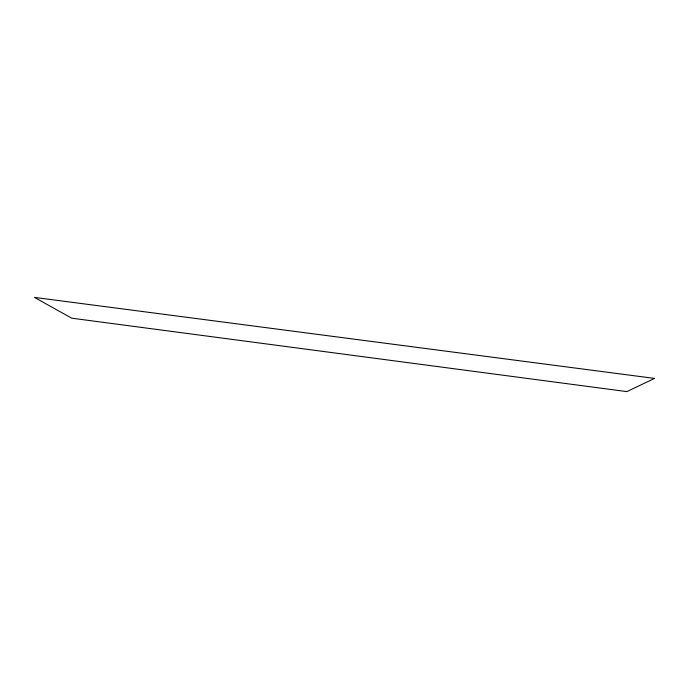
<?xml version="1.0" encoding="UTF-8"?>
<svg xmlns="http://www.w3.org/2000/svg" width="689" height="689" viewBox="0 0 689 689"><rect width="100%" height="100%" fill="white"/><g stroke="black" fill="none" stroke-linecap="round" stroke-linejoin="round"><path stroke-width="1.03" d="M654.55 378.407L626.861 391.602L71.69 318.18L34.45 297.398L654.55 378.407"/></g></svg>
